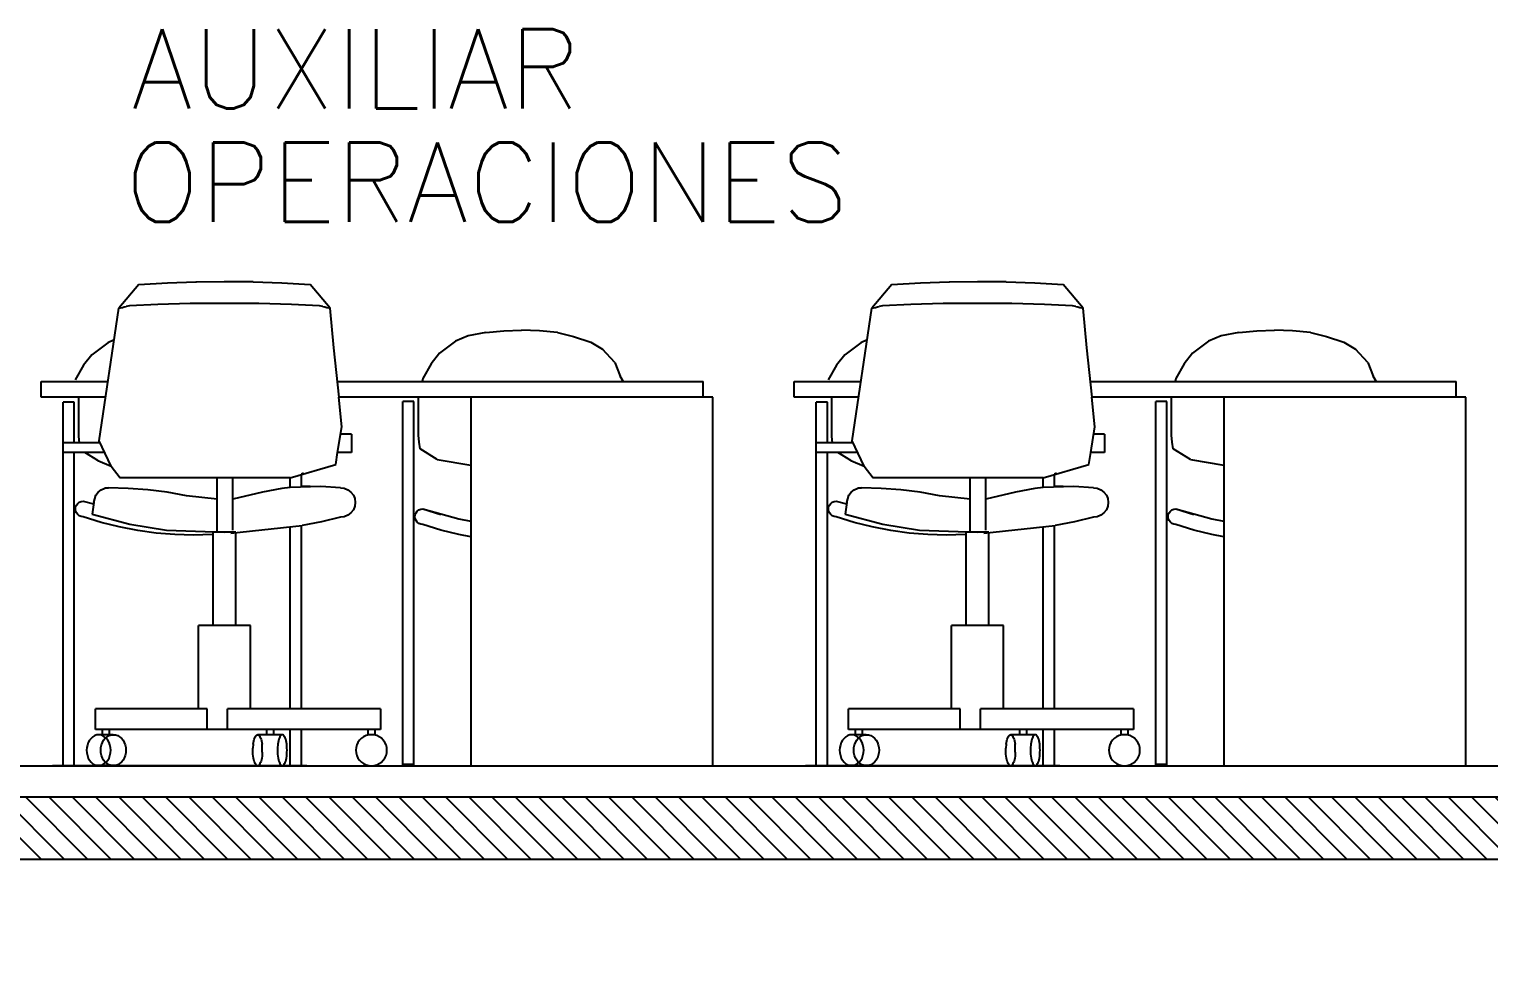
# Model space of a CAD drawing. Header units: millimetres. Extents: x 2056 to 4470, y 1400 to 3101.
# Drawn here: x 2165.077 to 2167.887, y 1478.302 to 1480.102 of the extents above; entities that cross this region are included whole.
import ezdxf

# ---------------------------------------------------------------- set-up
doc = ezdxf.new("R2010")
doc.units = ezdxf.units.MM
for name, color, linetype in [('A-ANNO-TEXT', 190, 'Continuous'), ('A-PLAN-1', 5, 'Continuous'), ('A-PLAN-2', 4, 'Continuous'), ('A-PLAN-3', 3, 'Continuous'), ('A-PLAN-5', 1, 'Continuous')]:
    doc.layers.add(name, color=color, linetype=linetype)
doc.styles.add('ROMANS', font='romans')

# ---------------------------------------------------------------- blocks, each defined once
blk = doc.blocks.new('placa-cte')
at = {"layer": 'A-PLAN-5'}
h = blk.add_hatch(dxfattribs=at)
h.set_pattern_fill('ANSI31', color=256, scale=0.01, angle=90, style=0)
h.set_pattern_definition([(135, (-989183.659403, -1733165.448907), (-0.02245064030267, -0.02245064030267), [])])
h.paths.add_polyline_path([(0, 0.5), (21.1484, 0.5), (21.1485, -0.0001), (20.6484, -0.0001), (20.6484, 0.3799), (14.4728, 0.3799), (14.4728, 0), (13.9728, 0), (13.9728, 0.3799), (8.4106, 0.3799), (8.4106, 0), (7.9106, 0), (7.9106, 0.3799), (1.9078, 0.3799), (1.9078, 0), (1.4078, 0), (1.4078, 0.3799), (0.1983, 0.3799), (0.1983, 0.0001), (0, 0.0001)])
at = {"layer": 'A-PLAN-1', "elevation": 0.2289}
blk.add_lwpolyline([(0, 0.5), (21.1484, 0.5), (21.1485, -0.0001), (20.6484, -0.0001), (20.6484, 0.3799), (14.4728, 0.3799), (14.4728, 0), (13.9728, 0), (13.9728, 0.3799), (8.4106, 0.3799), (8.4106, 0), (7.9106, 0), (7.9106, 0.3799), (1.9078, 0.3799), (1.9078, 0), (1.4078, 0), (1.4078, 0.3799), (0.1983, 0.3799), (0.1983, 0.0001), (0, 0.0001), (0, 0.5)], close=True, dxfattribs=at)
blk = doc.blocks.new('BOX-BACK')
for p, q in [((-1.105, 0.927), (-1.0502, 0.9302)), ((-1.0502, 0.9302), (-0.9952, 0.932)), ((-0.9952, 0.932), (-0.94, 0.9325)), ((-0.9952, 0.932), (-0.994, 0.932)), ((-0.94, 0.9325), (-0.885, 0.932)), ((-0.8862, 0.932), (-0.94, 0.9325)), ((-0.885, 0.932), (-0.8862, 0.932)), ((-0.885, 0.932), (-0.83, 0.9302)), ((-0.83, 0.9302), (-0.7752, 0.927)), ((-1.105, 0.927), (-1.1435, 0.8812)), ((-0.7367, 0.8812), (-0.7752, 0.927)), ((-1.1814, 0.6259), (-1.1435, 0.8812)), ((-1.1435, 0.8812), (-1.1405, 0.882)), ((-1.1405, 0.882), (-1.137, 0.8827)), ((-1.137, 0.8827), (-1.1332, 0.8837)), ((-1.1332, 0.8837), (-1.1295, 0.8845)), ((-1.123, 0.886), (-1.1295, 0.8845)), ((-1.0687, 0.8885), (-1.123, 0.886)), ((-1.0062, 0.89), (-1.0687, 0.8885)), ((-0.94, 0.8905), (-1.0062, 0.89)), ((-0.874, 0.89), (-0.94, 0.8905)), ((-0.8115, 0.8885), (-0.874, 0.89)), ((-0.7572, 0.886), (-0.8115, 0.8885)), ((-0.7507, 0.8845), (-0.7572, 0.886)), ((-0.7507, 0.8845), (-0.747, 0.8837)), ((-0.747, 0.8837), (-0.7432, 0.8827)), ((-0.7432, 0.8827), (-0.7397, 0.882)), ((-0.7397, 0.882), (-0.7367, 0.8812)), ((-0.7295, 0.805), (-0.7367, 0.8812)), ((-1.1526, 0.8201), (-1.1651, 0.8147)), ((-0.4955, 0.8177), (-0.5262, 0.7945)), ((-0.471, 0.8282), (-0.4955, 0.8177)), ((-0.437, 0.8342), (-0.471, 0.8282)), ((-0.437, 0.8342), (-0.4027, 0.8377)), ((-0.4027, 0.8377), (-0.3682, 0.839)), ((-0.3337, 0.8377), (-0.3682, 0.839)), ((-0.2992, 0.8342), (-0.3337, 0.8377)), ((-0.2992, 0.8342), (-0.2685, 0.8267)), ((-0.2685, 0.8267), (-0.235, 0.816)), ((-0.235, 0.816), (-0.2125, 0.802)), ((-1.1959, 0.7915), (-1.2119, 0.7712)), ((-1.1651, 0.8147), (-1.1959, 0.7915)), ((-0.7198, 0.71), (-0.7295, 0.805)), ((-0.5262, 0.7945), (-0.5422, 0.7742)), ((-0.1885, 0.7765), (-0.2125, 0.802)), ((-1.2119, 0.7712), (-1.2281, 0.743)), ((-0.5422, 0.7742), (-0.5585, 0.746)), ((-0.1885, 0.7765), (-0.1782, 0.7505)), ((-1.2932, 0.71), (-1.2932, 0.74)), ((-1.2932, 0.74), (-1.1644, 0.74)), ((-0.7229, 0.74), (-0.1723, 0.74)), ((-0.5585, 0.746), (-0.56, 0.74)), ((-0.172, 0.7395), (-0.1782, 0.7505)), ((-0.1723, 0.74), (-0.0185, 0.74)), ((-0.0185, 0.71), (-0.0185, 0.74)), ((-1.1689, 0.71), (-1.2932, 0.71)), ((-1.221, 0.6347), (-1.221, 0.71)), ((-0.7142, 0.6525), (-0.7199, 0.71)), ((-0.1673, 0.71), (-0.7198, 0.71)), ((-0.567, 0.6365), (-0.567, 0.71)), ((-0.4657, 0.71), (-0.4657, 0)), ((0, 0.71), (-0.1673, 0.71)), ((0, 0), (0, 0.71)), ((-1.251, 0), (-1.251, 0.7)), ((-1.2295, 0.7), (-1.251, 0.7)), ((-1.2295, 0.6217), (-1.2295, 0.7)), ((-0.5972, 0.0018), (-0.5972, 0.7017)), ((-0.5755, 0.7017), (-0.5972, 0.7017)), ((-0.5755, 0.0018), (-0.5755, 0.7017)), ((-0.7224, 0.6035), (-0.7142, 0.6525)), ((-1.1795, 0.6217), (-1.2507, 0.6217)), ((-1.2507, 0.6035), (-1.2507, 0.6217)), ((-1.2197, 0.6215), (-1.221, 0.6347)), ((-1.1585, 0.577), (-1.1814, 0.6259)), ((-0.6957, 0.6385), (-0.7166, 0.6385)), ((-0.6957, 0.6385), (-0.6957, 0.6035)), ((-0.5657, 0.6235), (-0.567, 0.6365)), ((-0.5635, 0.6102), (-0.5657, 0.6235)), ((-1.1709, 0.6035), (-1.2507, 0.6035)), ((-1.2295, 0), (-1.2295, 0.6035)), ((-1.1845, 0.5877), (-1.2095, 0.6035)), ((-0.7262, 0.5803), (-0.7224, 0.6035)), ((-0.6957, 0.6035), (-0.7224, 0.6035)), ((-0.5305, 0.5897), (-0.5635, 0.6102)), ((-1.1845, 0.5877), (-1.1585, 0.577)), ((-1.1585, 0.577), (-1.1414, 0.5545)), ((-0.8137, 0.5545), (-0.7262, 0.5803)), ((-0.7882, 0.5637), (-0.792, 0.5614)), ((-0.5305, 0.5897), (-0.4657, 0.579)), ((-1.1777, 0.5317), (-1.1707, 0.5348)), ((-1.1707, 0.5348), (-1.1635, 0.5355)), ((-1.1635, 0.5355), (-1.1705, 0.5348)), ((-1.1257, 0.5342), (-1.1635, 0.5355)), ((-0.8137, 0.5545), (-1.1414, 0.5545)), ((-1.0882, 0.5317), (-1.1257, 0.5342)), ((-0.9545, 0.4505), (-0.9545, 0.5545)), ((-0.9245, 0.4537), (-0.9245, 0.5545)), ((-0.83, 0.5342), (-0.867, 0.5267)), ((-0.8137, 0.5358), (-0.83, 0.5342)), ((-0.8137, 0.5358), (-0.8137, 0.5545)), ((-0.7547, 0.5377), (-0.8137, 0.5358)), ((-0.792, 0.5365), (-0.792, 0.5609)), ((-0.7755, 0.5377), (-0.792, 0.5377)), ((-0.717, 0.5355), (-0.7547, 0.5377)), ((-0.717, 0.5355), (-0.7097, 0.5348)), ((-0.7097, 0.5348), (-0.7027, 0.5317)), ((-1.223, 0.505), (-1.22, 0.5075)), ((-1.22, 0.5075), (-1.2162, 0.509)), ((-1.2162, 0.509), (-1.2125, 0.5095)), ((-1.2125, 0.5095), (-1.1927, 0.5043)), ((-1.192, 0.507), (-1.1952, 0.4845)), ((-1.192, 0.507), (-1.1882, 0.5212)), ((-1.1882, 0.5212), (-1.1837, 0.5272)), ((-1.1837, 0.5272), (-1.1777, 0.5317)), ((-1.0507, 0.527), (-1.0882, 0.5317)), ((-1.0135, 0.5202), (-1.0507, 0.527)), ((-0.9545, 0.5135), (-1.0135, 0.5202)), ((-0.867, 0.5267), (-0.9245, 0.5136)), ((-0.7027, 0.5317), (-0.697, 0.5272)), ((-0.697, 0.5272), (-0.6922, 0.5212)), ((-0.6922, 0.5212), (-0.6895, 0.5145)), ((-0.6895, 0.5145), (-0.6885, 0.507)), ((-0.6885, 0.507), (-0.6895, 0.4998)), ((-1.2275, 0.4945), (-1.227, 0.4983)), ((-1.227, 0.4905), (-1.2275, 0.4945)), ((-1.227, 0.4983), (-1.2255, 0.502)), ((-1.2255, 0.487), (-1.227, 0.4905)), ((-1.2255, 0.502), (-1.223, 0.505)), ((-1.223, 0.4838), (-1.2255, 0.487)), ((-1.22, 0.4815), (-1.223, 0.4838)), ((-1.2162, 0.48), (-1.22, 0.4815)), ((-1.2125, 0.4795), (-1.2162, 0.48)), ((-1.178, 0.4688), (-1.2125, 0.4795)), ((-1.1952, 0.4845), (-1.1229, 0.4654)), ((-0.717, 0.4785), (-0.7537, 0.47)), ((-0.71, 0.4795), (-0.717, 0.4785)), ((-0.7097, 0.4795), (-0.717, 0.4785)), ((-0.7027, 0.4825), (-0.7097, 0.4795)), ((-0.697, 0.487), (-0.7027, 0.4825)), ((-0.6922, 0.4928), (-0.697, 0.487)), ((-0.6895, 0.4998), (-0.6922, 0.4928)), ((-0.5735, 0.4798), (-0.573, 0.4835)), ((-0.573, 0.4758), (-0.5735, 0.4798)), ((-0.573, 0.4835), (-0.5715, 0.4872)), ((-0.5715, 0.4872), (-0.569, 0.4902)), ((-0.569, 0.4902), (-0.566, 0.4928)), ((-0.566, 0.4928), (-0.5622, 0.4942)), ((-0.5622, 0.4942), (-0.5585, 0.4947)), ((-0.5585, 0.4947), (-0.524, 0.484)), ((-0.5585, 0.4947), (-0.489, 0.4753)), ((-1.143, 0.46), (-1.178, 0.4688)), ((-1.1075, 0.4533), (-1.143, 0.46)), ((-1.1229, 0.4654), (-1.0523, 0.4538)), ((-1.072, 0.4482), (-1.1075, 0.4533)), ((-1.0523, 0.4538), (-0.9404, 0.45)), ((-0.962, 0.27), (-0.962, 0.45)), ((-0.9187, 0.45), (-0.962, 0.45)), ((-0.928, 0.4482), (-0.7905, 0.4628)), ((-0.9187, 0.27), (-0.9187, 0.45)), ((-0.8137, 0.11), (-0.8137, 0.4603)), ((-0.792, 0.11), (-0.792, 0.4626)), ((-0.7537, 0.47), (-0.7905, 0.4628)), ((-0.5715, 0.4722), (-0.573, 0.4758)), ((-0.569, 0.469), (-0.5715, 0.4722)), ((-0.566, 0.4667), (-0.569, 0.469)), ((-0.5622, 0.4652), (-0.566, 0.4667)), ((-0.5585, 0.4647), (-0.5622, 0.4652)), ((-0.524, 0.454), (-0.5585, 0.4647)), ((-0.489, 0.4452), (-0.524, 0.454)), ((-0.489, 0.4753), (-0.4657, 0.4714)), ((-1.036, 0.4452), (-1.072, 0.4482)), ((-1, 0.4442), (-1.036, 0.4452)), ((-0.964, 0.4452), (-1, 0.4442)), ((-0.962, 0.4454), (-0.964, 0.4452)), ((-0.4657, 0.4408), (-0.489, 0.4452)), ((-0.8902, 0.27), (-0.9902, 0.27)), ((-0.9902, 0.11), (-0.9902, 0.27)), ((-0.8902, 0.11), (-0.8902, 0.27)), ((-0.974, 0.11), (-1.1887, 0.11)), ((-1.1887, 0.07), (-1.1887, 0.11)), ((-0.974, 0.07), (-0.974, 0.11)), ((-0.9347, 0.07), (-0.9347, 0.11)), ((-0.792, 0.11), (-0.9347, 0.11)), ((-0.6402, 0.11), (-0.792, 0.11)), ((-0.6402, 0.11), (-0.6402, 0.07)), ((-1.1899, 0.0581), (-1.1939, 0.0559)), ((-1.1859, 0.0596), (-1.1899, 0.0581)), ((-0.792, 0.07), (-1.1887, 0.07)), ((-1.1816, 0.0599), (-1.1859, 0.0596)), ((-1.1545, 0.06), (-1.1837, 0.06)), ((-1.1795, 0.0598), (-1.1837, 0.06)), ((-1.1755, 0.0583), (-1.1795, 0.0598)), ((-1.1757, 0.07), (-1.1757, 0.06)), ((-1.1717, 0.056), (-1.1755, 0.0583)), ((-1.1665, 0.056), (-1.1627, 0.0583)), ((-1.1627, 0.0583), (-1.1585, 0.0598)), ((-1.1622, 0.07), (-1.1622, 0.06)), ((-1.1585, 0.0598), (-1.1545, 0.06)), ((-1.1545, 0.06), (-1.1502, 0.0598)), ((-1.1502, 0.0598), (-1.146, 0.0583)), ((-1.146, 0.0583), (-1.1422, 0.056)), ((-0.8812, 0.056), (-0.8802, 0.0578)), ((-0.8802, 0.0578), (-0.879, 0.059)), ((-0.879, 0.059), (-0.8777, 0.0598)), ((-0.8777, 0.0598), (-0.8767, 0.06)), ((-0.829, 0.06), (-0.8767, 0.06)), ((-0.8767, 0.06), (-0.8755, 0.0598)), ((-0.8755, 0.0598), (-0.8742, 0.059)), ((-0.8742, 0.059), (-0.873, 0.0578)), ((-0.873, 0.0578), (-0.872, 0.056)), ((-0.8597, 0.07), (-0.8597, 0.06)), ((-0.846, 0.07), (-0.846, 0.06)), ((-0.8327, 0.0578), (-0.8337, 0.056)), ((-0.8315, 0.059), (-0.8327, 0.0578)), ((-0.8302, 0.0598), (-0.8315, 0.059)), ((-0.829, 0.06), (-0.8302, 0.0598)), ((-0.828, 0.0598), (-0.829, 0.06)), ((-0.8267, 0.059), (-0.828, 0.0598)), ((-0.8255, 0.0578), (-0.8267, 0.059)), ((-0.8245, 0.056), (-0.8255, 0.0578)), ((-0.8137, 0), (-0.8137, 0.07)), ((-0.792, 0), (-0.792, 0.07)), ((-0.6402, 0.07), (-0.792, 0.07)), ((-0.6677, 0.0583), (-0.6725, 0.056)), ((-0.6627, 0.0598), (-0.6677, 0.0583)), ((-0.6642, 0.07), (-0.6642, 0.06)), ((-0.6507, 0.06), (-0.6642, 0.06)), ((-0.6575, 0.06), (-0.6627, 0.0598)), ((-0.6522, 0.0598), (-0.6575, 0.06)), ((-0.6472, 0.0583), (-0.6522, 0.0598)), ((-0.6507, 0.07), (-0.6507, 0.06)), ((-0.6425, 0.056), (-0.6472, 0.0583)), ((-1.2056, 0.0351), (-1.2059, 0.0299)), ((-1.2059, 0.0299), (-1.2056, 0.0249)), ((-1.2044, 0.0401), (-1.2056, 0.0351)), ((-1.2026, 0.0449), (-1.2044, 0.0401)), ((-1.2001, 0.0494), (-1.2026, 0.0449)), ((-1.1971, 0.0529), (-1.2001, 0.0494)), ((-1.1939, 0.0559), (-1.1971, 0.0529)), ((-1.1787, 0.03), (-1.1782, 0.0353)), ((-1.1782, 0.025), (-1.1787, 0.03)), ((-1.1782, 0.0353), (-1.1772, 0.0402)), ((-1.1772, 0.0402), (-1.1755, 0.045)), ((-1.1755, 0.045), (-1.173, 0.0495)), ((-1.173, 0.0495), (-1.17, 0.053)), ((-1.1682, 0.053), (-1.1717, 0.056)), ((-1.17, 0.053), (-1.1665, 0.056)), ((-1.1652, 0.0495), (-1.1682, 0.053)), ((-1.1627, 0.045), (-1.1652, 0.0495)), ((-1.161, 0.0402), (-1.1627, 0.045)), ((-1.1597, 0.0353), (-1.161, 0.0402)), ((-1.1595, 0.03), (-1.1597, 0.0353)), ((-1.1597, 0.025), (-1.1595, 0.03)), ((-1.1422, 0.056), (-1.1387, 0.053)), ((-1.1387, 0.053), (-1.1357, 0.0495)), ((-1.1357, 0.0495), (-1.1332, 0.045)), ((-1.1332, 0.045), (-1.1315, 0.0402)), ((-1.1315, 0.0402), (-1.1305, 0.0353)), ((-1.1305, 0.0353), (-1.13, 0.03)), ((-1.13, 0.03), (-1.1305, 0.025)), ((-0.886, 0.03), (-0.8857, 0.034)), ((-0.8857, 0.0263), (-0.886, 0.03)), ((-0.8852, 0.0415), (-0.8857, 0.034)), ((-0.8852, 0.0415), (-0.8847, 0.045)), ((-0.8847, 0.045), (-0.884, 0.0483)), ((-0.884, 0.0483), (-0.8832, 0.0513)), ((-0.8832, 0.0513), (-0.8822, 0.054)), ((-0.8822, 0.054), (-0.8812, 0.056)), ((-0.872, 0.056), (-0.871, 0.054)), ((-0.871, 0.054), (-0.87, 0.0513)), ((-0.87, 0.0513), (-0.8692, 0.0483)), ((-0.8692, 0.0483), (-0.8687, 0.045)), ((-0.8687, 0.045), (-0.868, 0.0415)), ((-0.8675, 0.034), (-0.868, 0.0415)), ((-0.8675, 0.0263), (-0.8675, 0.034)), ((-0.8382, 0.034), (-0.8385, 0.03)), ((-0.8385, 0.03), (-0.8382, 0.0263)), ((-0.8377, 0.0415), (-0.8382, 0.034)), ((-0.8372, 0.045), (-0.8377, 0.0415)), ((-0.8365, 0.0483), (-0.8372, 0.045)), ((-0.8357, 0.0513), (-0.8365, 0.0483)), ((-0.8347, 0.054), (-0.8357, 0.0513)), ((-0.8337, 0.056), (-0.8347, 0.054)), ((-0.8235, 0.054), (-0.8245, 0.056)), ((-0.8225, 0.0513), (-0.8235, 0.054)), ((-0.8217, 0.0483), (-0.8225, 0.0513)), ((-0.821, 0.045), (-0.8217, 0.0483)), ((-0.8205, 0.0415), (-0.821, 0.045)), ((-0.82, 0.034), (-0.8205, 0.0415)), ((-0.8197, 0.03), (-0.82, 0.034)), ((-0.82, 0.0263), (-0.8197, 0.03)), ((-0.687, 0.0353), (-0.6875, 0.03)), ((-0.6875, 0.03), (-0.687, 0.025)), ((-0.6857, 0.0402), (-0.687, 0.0353)), ((-0.6835, 0.045), (-0.6857, 0.0402)), ((-0.6805, 0.0495), (-0.6835, 0.045)), ((-0.6767, 0.053), (-0.6805, 0.0495)), ((-0.6725, 0.056), (-0.6767, 0.053)), ((-0.6382, 0.053), (-0.6425, 0.056)), ((-0.6345, 0.0495), (-0.6382, 0.053)), ((-0.6315, 0.045), (-0.6345, 0.0495)), ((-0.6292, 0.0402), (-0.6315, 0.045)), ((-0.628, 0.0353), (-0.6292, 0.0402)), ((-0.6275, 0.03), (-0.628, 0.0353)), ((-0.628, 0.025), (-0.6275, 0.03)), ((-0.782, 0), (-1.2717, 0)), ((-1.2295, 0), (-1.251, 0)), ((-1.2056, 0.0249), (-1.2044, 0.0196)), ((-1.2044, 0.0196), (-1.2026, 0.0149)), ((-1.2026, 0.0149), (-1.2001, 0.0106)), ((-1.2001, 0.0106), (-1.1971, 0.0071)), ((-1.1971, 0.0071), (-1.1939, 0.0041)), ((-1.1939, 0.0041), (-1.1899, 0.0019)), ((-1.1899, 0.0019), (-1.1859, 0.0004)), ((-1.1502, 0.0005), (-1.188, 0.0005)), ((-1.1859, 0.0004), (-1.1816, -0.0001)), ((-1.1837, 0), (-1.1795, 0.0005)), ((-1.1795, 0.0005), (-1.1755, 0.002)), ((-1.1772, 0.0198), (-1.1782, 0.025)), ((-1.1755, 0.015), (-1.1772, 0.0198)), ((-1.173, 0.0108), (-1.1755, 0.015)), ((-1.1755, 0.002), (-1.1717, 0.0043)), ((-1.17, 0.0073), (-1.173, 0.0108)), ((-1.1717, 0.0043), (-1.1682, 0.0073)), ((-1.1665, 0.0043), (-1.17, 0.0073)), ((-1.1682, 0.0073), (-1.1652, 0.0108)), ((-1.1627, 0.002), (-1.1665, 0.0043)), ((-1.1652, 0.0108), (-1.1627, 0.015)), ((-1.1627, 0.015), (-1.161, 0.0198)), ((-1.1585, 0.0005), (-1.1627, 0.002)), ((-1.161, 0.0198), (-1.1597, 0.025)), ((-1.1545, 0), (-1.1585, 0.0005)), ((-1.1502, 0.0005), (-1.1545, 0)), ((-1.146, 0.002), (-1.1502, 0.0005)), ((-1.1422, 0.0043), (-1.146, 0.002)), ((-1.1387, 0.0073), (-1.1422, 0.0043)), ((-1.1357, 0.0108), (-1.1387, 0.0073)), ((-1.1332, 0.015), (-1.1357, 0.0108)), ((-1.1315, 0.0198), (-1.1332, 0.015)), ((-1.1305, 0.025), (-1.1315, 0.0198)), ((-0.8855, 0.0223), (-0.8857, 0.0263)), ((-0.8852, 0.0188), (-0.8855, 0.0223)), ((-0.8847, 0.015), (-0.8852, 0.0188)), ((-0.884, 0.0118), (-0.8847, 0.015)), ((-0.8832, 0.009), (-0.884, 0.0118)), ((-0.8822, 0.0062), (-0.8832, 0.009)), ((-0.8812, 0.0043), (-0.8822, 0.0062)), ((-0.8802, 0.0025), (-0.8812, 0.0043)), ((-0.879, 0.0013), (-0.8802, 0.0025)), ((-0.8777, 0.0003), (-0.879, 0.0013)), ((-0.8767, 0), (-0.8777, 0.0003)), ((-0.828, 0.0003), (-0.8777, 0.0003)), ((-0.8755, 0.0003), (-0.8767, 0)), ((-0.8742, 0.0013), (-0.8755, 0.0003)), ((-0.873, 0.0025), (-0.8742, 0.0013)), ((-0.872, 0.0043), (-0.873, 0.0025)), ((-0.871, 0.0062), (-0.872, 0.0043)), ((-0.87, 0.009), (-0.871, 0.0062)), ((-0.8692, 0.0118), (-0.87, 0.009)), ((-0.8687, 0.015), (-0.8692, 0.0118)), ((-0.868, 0.0188), (-0.8687, 0.015)), ((-0.8677, 0.0223), (-0.868, 0.0188)), ((-0.8675, 0.0263), (-0.8677, 0.0223)), ((-0.8382, 0.0263), (-0.838, 0.0223)), ((-0.838, 0.0223), (-0.8377, 0.0188)), ((-0.8377, 0.0188), (-0.8372, 0.015)), ((-0.8372, 0.015), (-0.8365, 0.0118)), ((-0.8365, 0.0118), (-0.8357, 0.009)), ((-0.8357, 0.009), (-0.8347, 0.0062)), ((-0.8347, 0.0062), (-0.8337, 0.0043)), ((-0.8337, 0.0043), (-0.8327, 0.0025)), ((-0.8327, 0.0025), (-0.8315, 0.0013)), ((-0.8315, 0.0013), (-0.8302, 0.0003)), ((-0.8302, 0.0003), (-0.829, 0)), ((-0.829, 0), (-0.828, 0.0003)), ((-0.828, 0.0003), (-0.8267, 0.0013)), ((-0.8267, 0.0013), (-0.8255, 0.0025)), ((-0.8255, 0.0025), (-0.8245, 0.0043)), ((-0.8245, 0.0043), (-0.8235, 0.0062)), ((-0.8235, 0.0062), (-0.8225, 0.009)), ((-0.8225, 0.009), (-0.8217, 0.0118)), ((-0.8217, 0.0118), (-0.821, 0.015)), ((-0.821, 0.015), (-0.8205, 0.0188)), ((-0.8205, 0.0188), (-0.8202, 0.0223)), ((-0.8202, 0.0223), (-0.82, 0.0263)), ((-0.792, 0), (-0.8137, 0)), ((-0.687, 0.025), (-0.6857, 0.0198)), ((-0.6857, 0.0198), (-0.6835, 0.015)), ((-0.6835, 0.015), (-0.6805, 0.0108)), ((-0.6805, 0.0108), (-0.6767, 0.0073)), ((-0.6767, 0.0073), (-0.6725, 0.0043)), ((-0.6725, 0.0043), (-0.6677, 0.002)), ((-0.6677, 0.002), (-0.6627, 0.0005)), ((-0.6627, 0.0005), (-0.6575, 0)), ((-0.6575, 0), (-0.6522, 0.0005)), ((-0.6522, 0.0005), (-0.6472, 0.002)), ((-0.6472, 0.002), (-0.6425, 0.0043)), ((-0.6425, 0.0043), (-0.6382, 0.0073)), ((-0.6382, 0.0073), (-0.6345, 0.0108)), ((-0.6345, 0.0108), (-0.6315, 0.015)), ((-0.6315, 0.015), (-0.6292, 0.0198)), ((-0.6292, 0.0198), (-0.628, 0.025)), ((-0.5755, 0.0023), (-0.5972, 0.0023)), ((-0.5755, 0.0018), (-0.5972, 0.0018)), ((-0.4657, 0), (0, 0))]:
    blk.add_line(p, q)

msp = doc.modelspace()

# ---------------------------------------------------------------- linework, layer by layer
at = {"layer": 'A-PLAN-2'}
msp.add_lwpolyline([(2163.2883, 1478.6831), (2182.6211, 1478.6831)], dxfattribs=at)

# ---------------------------------------------------------------- block references
at = {"color": 4}
msp.add_blockref('placa-cte', (2161.6211, 1478.1231), dxfattribs=at)
at = {"layer": 'A-PLAN-3'}
for p in [(2166.3931, 1478.6831, 0.2289), (2167.8431, 1478.6831, 0.2289)]:
    msp.add_blockref('BOX-BACK', p, dxfattribs=at)

# ---------------------------------------------------------------- texts
at = {"layer": 'A-ANNO-TEXT', "style": 'ROMANS'}
for s, p in [('AUXILIAR', (2165.2738, 1479.9488, 1.1161)), ('OPERACIONES', (2165.2611, 1479.7306, 1.1161))]:
    msp.add_text(s, height=0.15271, dxfattribs=at).set_placement(p)

doc.saveas('drawing.dxf')
